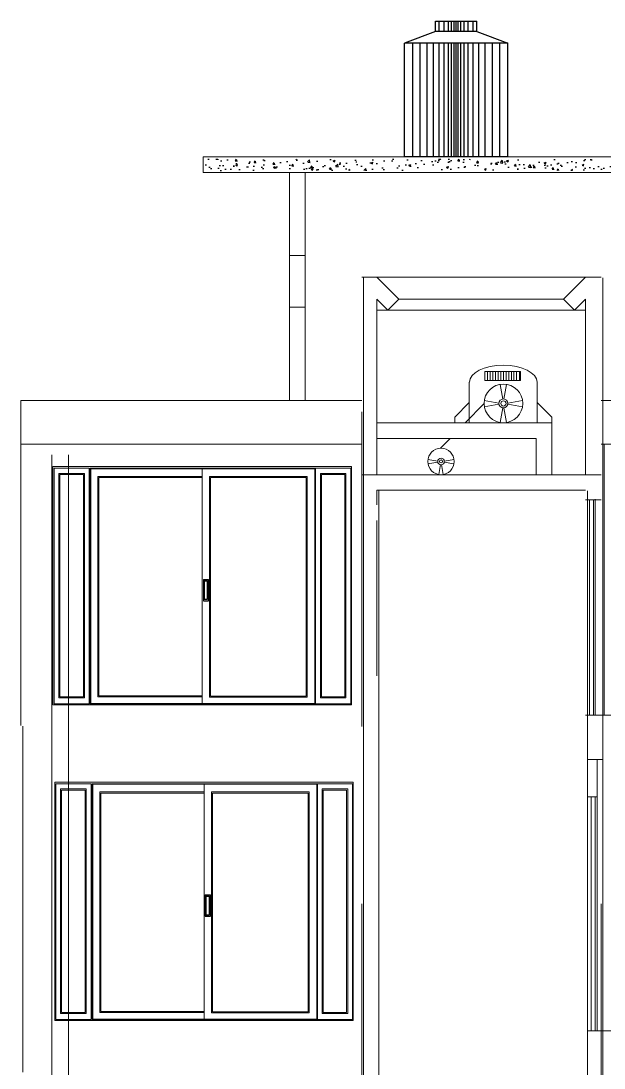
# Model space of a CAD drawing. Extents: x 1270 to 1442, y 932 to 1016.
# Drawn here: x 1370.69 to 1376.32, y 1004.35 to 1014.46 of the extents above; entities that cross this region are included whole.
import ezdxf

# ---------------------------------------------------------------- set-up
doc = ezdxf.new("R2010")
doc.units = 0
doc.header["$MEASUREMENT"] = 0
doc.layers.add('arquitecturapasito', color=252, linetype='Continuous', lineweight=5)

# ---------------------------------------------------------------- blocks, each defined once
blk = doc.blocks.new('A$C1FE828F3')
for p, q in [((0.307, 1.344), (0.717, 1.344)), ((0.307, 1.242), (0.307, 1.344)), ((0.343, 1.242), (0.343, 1.344)), ((0.394, 1.242), (0.394, 1.344)), ((0.435, 1.242), (0.435, 1.344)), ((0.466, 1.242), (0.466, 1.344)), ((0.492, 1.242), (0.492, 1.344)), ((0.512, 1.242), (0.512, 1.344)), ((0.532, 1.242), (0.532, 1.344)), ((0.558, 1.242), (0.558, 1.344)), ((0.589, 1.242), (0.589, 1.344)), ((0.63, 1.242), (0.63, 1.344)), ((0.681, 1.242), (0.681, 1.344)), ((0.717, 1.242), (0.717, 1.344)), ((0.307, 1.242), (0, 1.126)), ((0.717, 1.242), (0.307, 1.242)), ((0.717, 1.242), (1.024, 1.126)), ((1.024, 1.126), (0, 1.126)), ((0, 0), (0, 1.126)), ((0.082, 0), (0.082, 1.126)), ((0.154, 0), (0.154, 1.126)), ((0.225, 0), (0.225, 1.126)), ((0.225, 0), (0.225, 1.126)), ((0.287, 0), (0.287, 1.126)), ((0.343, 0), (0.343, 1.126)), ((0.394, 0), (0.394, 1.126)), ((0.435, 0), (0.435, 1.126)), ((0.466, 0), (0.466, 1.126)), ((0.492, 0), (0.492, 1.126)), ((0.512, 0), (0.512, 1.126)), ((0.532, 0), (0.532, 1.126)), ((0.558, 0), (0.558, 1.126)), ((0.589, 0), (0.589, 1.126)), ((0.63, 0), (0.63, 1.126)), ((0.681, 0), (0.681, 1.126)), ((0.737, 0), (0.737, 1.126)), ((0.799, 0), (0.799, 1.126)), ((0.87, 0), (0.87, 1.126)), ((0.942, 0), (0.942, 1.126)), ((1.024, 0), (1.024, 1.126)), ((1.024, 0), (0, 0))]:
    blk.add_line(p, q)

msp = doc.modelspace()

# ---------------------------------------------------------------- hatches: boundary and pattern name
h = msp.add_hatch()
h.set_pattern_fill('AR-CONC', color=256, scale=0.001, style=0)
h.set_pattern_definition([(50, (553.18377, 602.47397), (0.18218467, -0.015939086), [0.01905, -0.20955]), (355, (553.18377, 602.47397), (-0.035242826, 0.191056643), [0.01524, -0.16764]), (100.451, (553.19895, 602.47264), (0.1469425, 0.175116688), [0.01619, -0.17809]), (46.1842, (553.18377, 602.52477), (0.27107904, -0.04204233), [0.028575, -0.314325]), (96.6356, (553.20636, 602.52126), (0.237404234, 0.247425556), [0.024285, -0.267135]), (351.184, (553.18377, 602.52477), (0.23740461, 0.24742512), [0.02286, -0.25146]), (21, (553.20917, 602.51207), (0.15161488, -0.102265519), [0.01905, -0.20955]), (326, (553.20917, 602.51207), (0.06180203, 0.184187966), [0.01524, -0.16764]), (71.4514, (553.2218, 602.50354), (0.21341649, 0.081922858), [0.01619, -0.17809]), (37.5, (553.183765, 602.473967), (0.0030886033, 0.084555039), [0, -0.165608, 0, -0.17018, 0, -0.168275]), (7.5, (553.183765, 602.47397), (0.0668196625, 0.100180575), [0, -0.097028, 0, -0.161798, 0, -0.064135]), (327.5, (553.12712, 602.47397), (0.135590595, -0.005728744), [0, -0.0635, 0, -0.19812, 0, -0.26289]), (317.5, (553.10172, 602.47397), (0.148129181, 0.025426491), [0, -0.08255, 0, -0.131572, 0, -0.18669])])
h.paths.add_polyline_path([(1376.48, 1013.127), (1372.47, 1013.127), (1372.47, 1013.017), (1376.48, 1013.017)])

# ---------------------------------------------------------------- linework, layer by layer
for p, q in [((1372.453, 1009.068), (1372.503, 1009.068)), ((1372.46, 1009.055), (1372.494, 1009.055)), ((1372.46, 1009.055), (1372.46, 1008.877)), ((1372.494, 1008.877), (1372.494, 1009.055)), ((1372.453, 1008.862), (1372.503, 1008.862)), ((1372.46, 1008.877), (1372.494, 1008.877)), ((1372.47, 1006.021), (1372.52, 1006.021)), ((1372.477, 1006.008), (1372.511, 1006.008)), ((1372.477, 1006.008), (1372.477, 1005.83)), ((1372.511, 1005.83), (1372.511, 1006.008)), ((1372.47, 1005.815), (1372.52, 1005.815)), ((1372.477, 1005.83), (1372.511, 1005.83))]:
    msp.add_line(p, q)
at = {"layer": 'arquitecturapasito', "color": 252}
for p, q in [((1372.45, 1013.147), (1376.5, 1013.147)), ((1372.45, 1013.147), (1372.45, 1012.997)), ((1372.45, 1012.997), (1376.5, 1012.997)), ((1373.285, 1012.997), (1373.285, 1010.795)), ((1373.435, 1012.997), (1373.435, 1010.795)), ((1373.285, 1012.197), (1373.435, 1012.197)), ((1374.001, 989.964), (1374.001, 1011.98)), ((1376.313, 990.722), (1376.313, 1011.98)), ((1374.13, 1010.079), (1374.13, 1011.775)), ((1373.285, 1011.697), (1373.435, 1011.697)), ((1370.69, 1010.795), (1370.69, 1010.397)), ((1370.69, 1010.795), (1373.983, 1010.795)), ((1376.296, 1010.795), (1378.964, 1010.795)), ((1373.983, 1010.687), (1373.983, 1010.287)), ((1370.69, 1010.397), (1370.69, 1007.657)), ((1370.69, 1010.375), (1373.983, 1010.375)), ((1376.296, 1010.375), (1378.94, 1010.375)), ((1376.325, 1007.756), (1376.325, 1010.376)), ((1370.987, 1010.27), (1370.987, 995.49)), ((1371.148, 1010.27), (1371.148, 995.49)), ((1373.983, 1010.287), (1373.983, 1007.647)), ((1370.999, 1010.157), (1370.999, 1007.857)), ((1373.883, 1010.157), (1370.999, 1010.157)), ((1371.01, 1010.142), (1371.35, 1010.142)), ((1371.01, 1007.865), (1371.01, 1010.142)), ((1371.35, 1010.142), (1371.35, 1007.865)), ((1371.36, 1010.142), (1373.535, 1010.142)), ((1371.36, 1007.864), (1371.36, 1010.142)), ((1371.366, 1010.136), (1372.441, 1010.136)), ((1371.366, 1007.87), (1371.366, 1010.136)), ((1372.441, 1010.136), (1372.441, 1007.87)), ((1372.441, 1010.136), (1373.531, 1010.136)), ((1372.441, 1007.87), (1372.441, 1010.136)), ((1373.531, 1010.136), (1373.531, 1007.87)), ((1373.535, 1010.142), (1373.535, 1007.864)), ((1373.536, 1010.142), (1373.876, 1010.142)), ((1373.536, 1007.865), (1373.536, 1010.142)), ((1373.876, 1010.142), (1373.876, 1007.865)), ((1373.883, 1010.157), (1373.883, 1007.857)), ((1371.056, 1010.091), (1371.303, 1010.091)), ((1371.056, 1007.923), (1371.056, 1010.091)), ((1371.066, 1010.081), (1371.293, 1010.081)), ((1371.066, 1007.933), (1371.066, 1010.081)), ((1371.293, 1010.081), (1371.293, 1007.933)), ((1371.303, 1010.091), (1371.303, 1007.923)), ((1371.434, 1010.062), (1372.441, 1010.062)), ((1371.434, 1007.934), (1371.434, 1010.062)), ((1371.444, 1010.052), (1372.441, 1010.052)), ((1371.444, 1007.944), (1371.444, 1010.052)), ((1372.513, 1010.062), (1373.457, 1010.062)), ((1372.513, 1007.93), (1372.513, 1010.062)), ((1372.523, 1010.052), (1373.447, 1010.052)), ((1372.523, 1007.94), (1372.523, 1010.052)), ((1373.447, 1010.052), (1373.447, 1007.94)), ((1373.457, 1010.062), (1373.457, 1007.93)), ((1373.583, 1010.091), (1373.83, 1010.091)), ((1373.583, 1007.923), (1373.583, 1010.091)), ((1373.593, 1010.081), (1373.82, 1010.081)), ((1373.593, 1007.933), (1373.593, 1010.081)), ((1373.82, 1010.081), (1373.82, 1007.933)), ((1373.83, 1010.091), (1373.83, 1007.923)), ((1374.13, 1009.787), (1374.13, 1009.929)), ((1374.147, 990.222), (1374.147, 1009.922)), ((1376.163, 990.222), (1376.163, 1009.922)), ((1376.146, 1009.836), (1376.296, 1009.836)), ((1376.221, 1007.756), (1376.221, 1009.836)), ((1372.453, 1009.068), (1372.453, 1008.862)), ((1372.503, 1009.068), (1372.503, 1008.862)), ((1371.303, 1007.923), (1371.056, 1007.923)), ((1371.293, 1007.933), (1371.066, 1007.933)), ((1372.441, 1007.934), (1371.434, 1007.934)), ((1372.441, 1007.944), (1371.444, 1007.944)), ((1373.457, 1007.93), (1372.513, 1007.93)), ((1373.447, 1007.94), (1372.523, 1007.94)), ((1373.83, 1007.923), (1373.583, 1007.923)), ((1373.82, 1007.933), (1373.593, 1007.933)), ((1370.999, 1007.857), (1373.883, 1007.857)), ((1371.35, 1007.865), (1371.01, 1007.865)), ((1373.535, 1007.864), (1371.36, 1007.864)), ((1372.441, 1007.87), (1371.366, 1007.87)), ((1373.531, 1007.87), (1372.441, 1007.87)), ((1373.876, 1007.865), (1373.536, 1007.865)), ((1376.146, 1007.756), (1378.94, 1007.756)), ((1376.146, 1007.756), (1376.296, 1007.756)), ((1370.707, 1007.65), (1370.707, 1007.35)), ((1370.707, 1007.35), (1370.707, 1004.61)), ((1376.163, 1007.329), (1376.313, 1007.329)), ((1374.001, 1007.24), (1374.001, 1004.6)), ((1371.016, 1007.11), (1371.016, 1004.81)), ((1373.901, 1007.11), (1371.016, 1007.11)), ((1371.027, 1007.095), (1371.367, 1007.095)), ((1371.027, 1004.817), (1371.027, 1007.095)), ((1371.367, 1007.095), (1371.367, 1004.817)), ((1371.377, 1007.095), (1373.552, 1007.095)), ((1371.377, 1004.817), (1371.377, 1007.095)), ((1371.383, 1007.089), (1372.459, 1007.089)), ((1371.383, 1004.823), (1371.383, 1007.089)), ((1372.459, 1007.089), (1372.459, 1004.823)), ((1372.459, 1007.089), (1373.548, 1007.089)), ((1372.459, 1004.823), (1372.459, 1007.089)), ((1373.548, 1007.089), (1373.548, 1004.823)), ((1373.552, 1007.095), (1373.552, 1004.817)), ((1373.554, 1007.095), (1373.894, 1007.095)), ((1373.554, 1004.817), (1373.554, 1007.095)), ((1373.894, 1007.095), (1373.894, 1004.817)), ((1373.901, 1007.11), (1373.901, 1004.81)), ((1371.073, 1007.044), (1371.32, 1007.044)), ((1371.073, 1004.876), (1371.073, 1007.044)), ((1371.083, 1007.034), (1371.31, 1007.034)), ((1371.083, 1004.886), (1371.083, 1007.034)), ((1371.31, 1007.034), (1371.31, 1004.886)), ((1371.32, 1007.044), (1371.32, 1004.876)), ((1371.451, 1007.015), (1372.459, 1007.015)), ((1371.451, 1004.887), (1371.451, 1007.015)), ((1371.461, 1007.005), (1372.459, 1007.005)), ((1371.461, 1004.897), (1371.461, 1007.005)), ((1372.531, 1007.015), (1373.474, 1007.015)), ((1372.531, 1004.883), (1372.531, 1007.015)), ((1372.541, 1007.005), (1373.464, 1007.005)), ((1372.541, 1004.893), (1372.541, 1007.005)), ((1373.464, 1007.005), (1373.464, 1004.893)), ((1373.474, 1007.015), (1373.474, 1004.883)), ((1373.601, 1007.044), (1373.847, 1007.044)), ((1373.601, 1004.876), (1373.601, 1007.044)), ((1373.611, 1007.034), (1373.837, 1007.034)), ((1373.611, 1004.886), (1373.611, 1007.034)), ((1373.837, 1007.034), (1373.837, 1004.886)), ((1373.847, 1007.044), (1373.847, 1004.876)), ((1376.257, 1006.969), (1376.163, 1006.969)), ((1376.238, 1004.709), (1376.238, 1006.969)), ((1372.47, 1006.021), (1372.47, 1005.815)), ((1372.52, 1006.021), (1372.52, 1005.815)), ((1373.983, 983.919), (1373.983, 1005.935)), ((1376.295, 984.677), (1376.295, 1005.935)), ((1371.32, 1004.876), (1371.073, 1004.876)), ((1371.31, 1004.886), (1371.083, 1004.886)), ((1372.459, 1004.887), (1371.451, 1004.887)), ((1372.459, 1004.897), (1371.461, 1004.897)), ((1373.474, 1004.883), (1372.531, 1004.883)), ((1373.464, 1004.893), (1372.541, 1004.893)), ((1373.847, 1004.876), (1373.601, 1004.876)), ((1373.837, 1004.886), (1373.611, 1004.886)), ((1371.016, 1004.81), (1373.901, 1004.81)), ((1371.367, 1004.817), (1371.027, 1004.817)), ((1373.552, 1004.817), (1371.377, 1004.817)), ((1372.459, 1004.823), (1371.383, 1004.823)), ((1373.548, 1004.823), (1372.459, 1004.823)), ((1373.894, 1004.817), (1373.554, 1004.817)), ((1376.163, 1004.709), (1378.957, 1004.709)), ((1376.163, 1004.709), (1376.313, 1004.709)), ((1370.707, 1004.61), (1370.707, 1004.31))]:
    msp.add_line(p, q, dxfattribs=at)
at = {"layer": 'arquitecturapasito', "color": 252, "ltscale": 6}
for p, q in [((1376.296, 1011.987), (1373.983, 1011.987)), ((1374.342, 1011.775), (1374.13, 1011.987)), ((1375.934, 1011.775), (1376.146, 1011.987)), ((1374.13, 1011.775), (1374.13, 1010.079)), ((1374.236, 1011.669), (1374.13, 1011.775)), ((1374.342, 1011.775), (1374.236, 1011.669)), ((1375.934, 1011.775), (1374.342, 1011.775)), ((1375.934, 1011.775), (1376.04, 1011.669)), ((1376.04, 1011.669), (1376.146, 1011.775)), ((1376.146, 1011.775), (1376.146, 1010.079)), ((1376.146, 1011.669), (1374.13, 1011.669)), ((1375.172, 1011.074), (1375.518, 1011.074)), ((1375.172, 1010.988), (1375.172, 1011.074)), ((1375.198, 1011.074), (1375.198, 1010.988)), ((1375.223, 1011.074), (1375.223, 1010.988)), ((1375.249, 1011.074), (1375.249, 1010.988)), ((1375.275, 1011.074), (1375.275, 1010.988)), ((1375.3, 1011.074), (1375.3, 1010.988)), ((1375.326, 1011.074), (1375.326, 1010.988)), ((1375.352, 1011.074), (1375.352, 1010.988)), ((1375.377, 1011.074), (1375.377, 1010.988)), ((1375.403, 1011.074), (1375.403, 1010.988)), ((1375.429, 1011.074), (1375.429, 1010.988)), ((1375.454, 1011.074), (1375.454, 1010.988)), ((1375.48, 1011.074), (1375.48, 1010.988)), ((1375.506, 1011.074), (1375.506, 1010.988)), ((1375.518, 1011.074), (1375.518, 1010.988)), ((1375.022, 1010.579), (1375.022, 1010.973)), ((1375.518, 1010.988), (1375.172, 1010.988)), ((1375.322, 1010.951), (1375.347, 1010.809)), ((1375.381, 1010.951), (1375.356, 1010.809)), ((1375.677, 1010.579), (1375.677, 1010.973)), ((1374.881, 1010.635), (1375.022, 1010.776)), ((1375.165, 1010.767), (1374.983, 1010.579)), ((1375.167, 1010.794), (1375.309, 1010.769)), ((1375.167, 1010.735), (1375.309, 1010.76)), ((1375.322, 1010.582), (1375.347, 1010.724)), ((1375.381, 1010.582), (1375.356, 1010.724)), ((1375.537, 1010.794), (1375.395, 1010.769)), ((1375.536, 1010.735), (1375.395, 1010.76)), ((1375.819, 1010.635), (1375.677, 1010.776)), ((1374.881, 1010.635), (1374.881, 1010.579)), ((1375.819, 1010.635), (1375.819, 1010.579)), ((1374.13, 1010.579), (1375.819, 1010.579)), ((1374.881, 1010.579), (1375.819, 1010.579)), ((1375.819, 1010.579), (1375.819, 1010.079)), ((1375.669, 1010.429), (1374.13, 1010.429)), ((1375.669, 1010.429), (1374.13, 1010.429)), ((1374.837, 1010.429), (1374.745, 1010.335)), ((1375.669, 1010.429), (1375.669, 1010.079)), ((1374.622, 1010.226), (1374.717, 1010.21)), ((1374.623, 1010.184), (1374.717, 1010.201)), ((1374.874, 1010.184), (1374.78, 1010.201)), ((1374.875, 1010.226), (1374.781, 1010.21)), ((1374.728, 1010.081), (1374.744, 1010.176)), ((1374.77, 1010.081), (1374.753, 1010.176)), ((1373.983, 1010.079), (1376.296, 1010.079)), ((1374.13, 1009.929), (1376.146, 1009.929)), ((1374.13, 1009.929), (1374.13, 1009.787)), ((1376.183, 1009.836), (1376.183, 1007.756)), ((1376.239, 1009.843), (1376.239, 1007.756)), ((1374.13, 1009.637), (1374.13, 1008.137)), ((1376.257, 1007.329), (1376.257, 1004.709)), ((1376.201, 1006.969), (1376.201, 1004.709))]:
    msp.add_line(p, q, dxfattribs=at)
for centre, radius in [((1375.352, 1010.767), 0.187), ((1375.352, 1010.767), 0.0429), ((1375.352, 1010.767), 0.025), ((1374.749, 1010.207), 0.128), ((1374.749, 1010.207), 0.0319), ((1374.749, 1010.207), 0.014)]:
    msp.add_circle(centre, radius, dxfattribs=at)
msp.add_ellipse((1375.35, 1010.973), major_axis=(-0.327, 0), ratio=0.49797, start_param=3.141593, end_param=6.283185, dxfattribs=at)

# ---------------------------------------------------------------- block references
at = {"xscale": 0.9765625000011369, "yscale": 0.9765625000011369, "zscale": 0.9765625000011369}
msp.add_blockref('A$C1FE828F3', (1374.396, 1013.147), dxfattribs=at)

doc.saveas('drawing.dxf')
